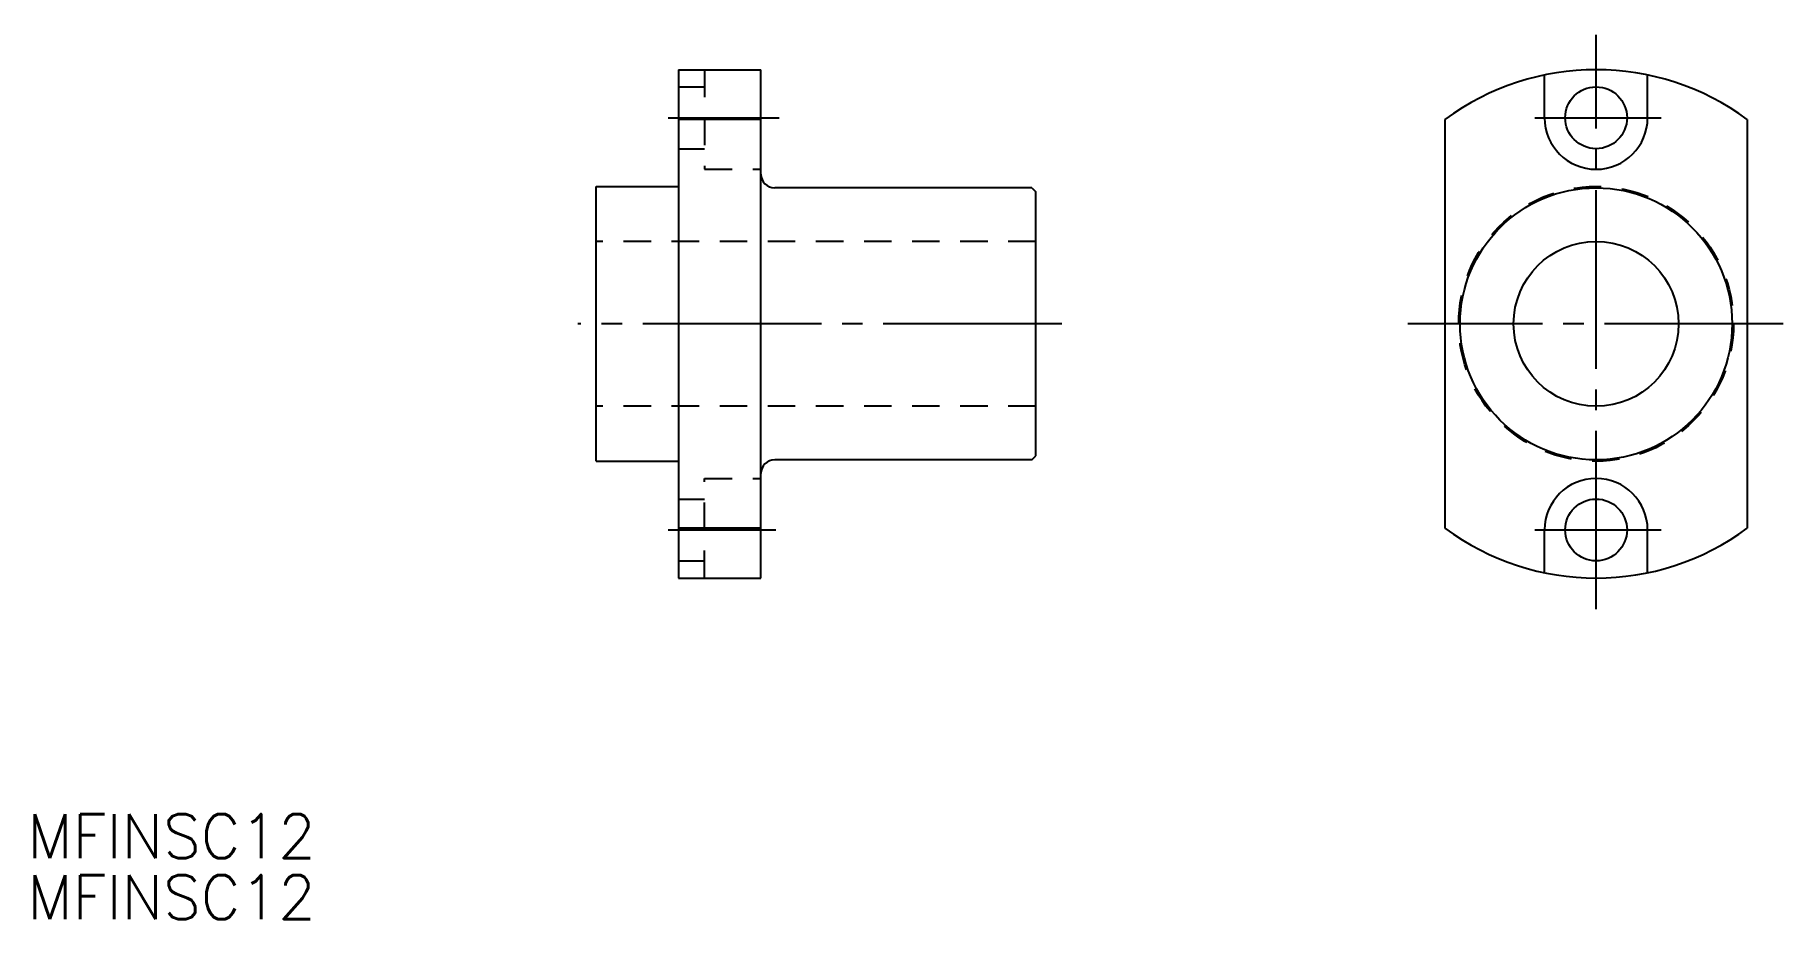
# Model space of a CAD drawing. Extents: x 80 to 207, y 139 to 203.
import ezdxf

# ---------------------------------------------------------------- set-up
doc = ezdxf.new("R2010")
doc.units = 0
doc.linetypes.add('CENTER', pattern=[17.5, 13, -1.5, 1.5, -1.5])
doc.linetypes.add('DASHED', pattern=[3.5, 2, -1.5])
doc.layers.get('0').update_dxf_attribs({"linetype": 'CONTINUOUS'})
doc.layers.add('CENTER', color=1, linetype='CENTER')
doc.styles.get("Standard").update_dxf_attribs({"font": 'txt.shx', "bigfont": '@extfont2.shx'})

msp = doc.modelspace()

# ---------------------------------------------------------------- linework, layer by layer
at = {"color": 7, "linetype": 'CONTINUOUS'}
for p, q in [((126.89, 200.53), (126.89, 163.53)), ((126.89, 200.53), (132.89, 200.53)), ((132.89, 163.53), (132.89, 200.53)), ((189.91, 197.03), (189.91, 200.14)), ((197.41, 197.03), (197.41, 200.14)), ((132.89, 196.9), (126.89, 196.9)), ((182.66, 196.9), (182.66, 167.15)), ((204.66, 196.9), (204.66, 167.15)), ((120.89, 192.03), (126.89, 192.03)), ((120.89, 172.03), (120.89, 192.03)), ((152.59, 191.93), (133.89, 191.93)), ((152.59, 191.93), (152.89, 191.63)), ((152.89, 172.43), (152.89, 191.63)), ((120.89, 172.03), (126.89, 172.03)), ((152.59, 172.13), (133.89, 172.13)), ((152.59, 172.13), (152.89, 172.43)), ((132.89, 167.15), (126.89, 167.15)), ((189.91, 163.91), (189.91, 167.03)), ((197.41, 163.91), (197.41, 167.03)), ((126.89, 163.53), (132.89, 163.53))]:
    msp.add_line(p, q, dxfattribs=at)
at = {"color": 3, "linetype": 'DASHED'}
for p, q in [((128.79, 200.53), (128.79, 193.28)), ((126.89, 199.28), (128.79, 199.28)), ((126.89, 194.78), (128.79, 194.78)), ((128.79, 193.28), (132.89, 193.28)), ((152.89, 188.03), (120.89, 188.03)), ((152.89, 176.03), (120.89, 176.03)), ((128.79, 170.78), (132.89, 170.78)), ((128.79, 163.53), (128.79, 170.78)), ((126.89, 169.28), (128.79, 169.28)), ((126.89, 164.78), (128.79, 164.78))]:
    msp.add_line(p, q, dxfattribs=at)
at = {"color": 7, "linetype": 'CONTINUOUS'}
for centre, radius in [((193.66, 197.03), 2.25), ((193.66, 182.03), 9.9), ((193.66, 182.03), 6), ((193.66, 167.03), 2.25)]:
    msp.add_circle(centre, radius, dxfattribs=at)
at = {"color": 3, "linetype": 'DASHED'}
msp.add_circle((193.66, 182.03), 10, dxfattribs=at)
at = {"color": 7, "linetype": 'CONTINUOUS'}
for centre, radius, start, end in [((193.66, 182.03), 18.5, 53.5163, 126.4837), ((193.66, 197.03), 3.75, 180, 0), ((133.89, 192.93), 1, 180, 270), ((133.89, 171.13), 1, 90, 180), ((193.66, 167.03), 3.75, 0, 180), ((193.66, 182.03), 18.5, 233.5163, 306.4837)]:
    msp.add_arc(centre, radius, start, end, dxfattribs=at)
at = {"layer": 'CENTER', "color": 1, "linetype": 'CENTER'}
for p, q in [((193.66, 161.25), (193.66, 203.06)), ((126.13, 197.03), (134.22, 197.03)), ((189.2, 197.03), (198.39, 197.03)), ((154.79, 182.03), (119.56, 182.03)), ((207.26, 182.03), (179.95, 182.03)), ((126.13, 167.03), (133.97, 167.03)), ((189.2, 167.03), (198.39, 167.03))]:
    msp.add_line(p, q, dxfattribs=at)

# ---------------------------------------------------------------- texts
at = {"color": 7, "linetype": 'CONTINUOUS'}
for p in [(79.51, 143.14), (79.51, 138.7)]:
    msp.add_text('MFINSC12', height=3.2, dxfattribs=at).set_placement(p)

doc.saveas('drawing.dxf')
